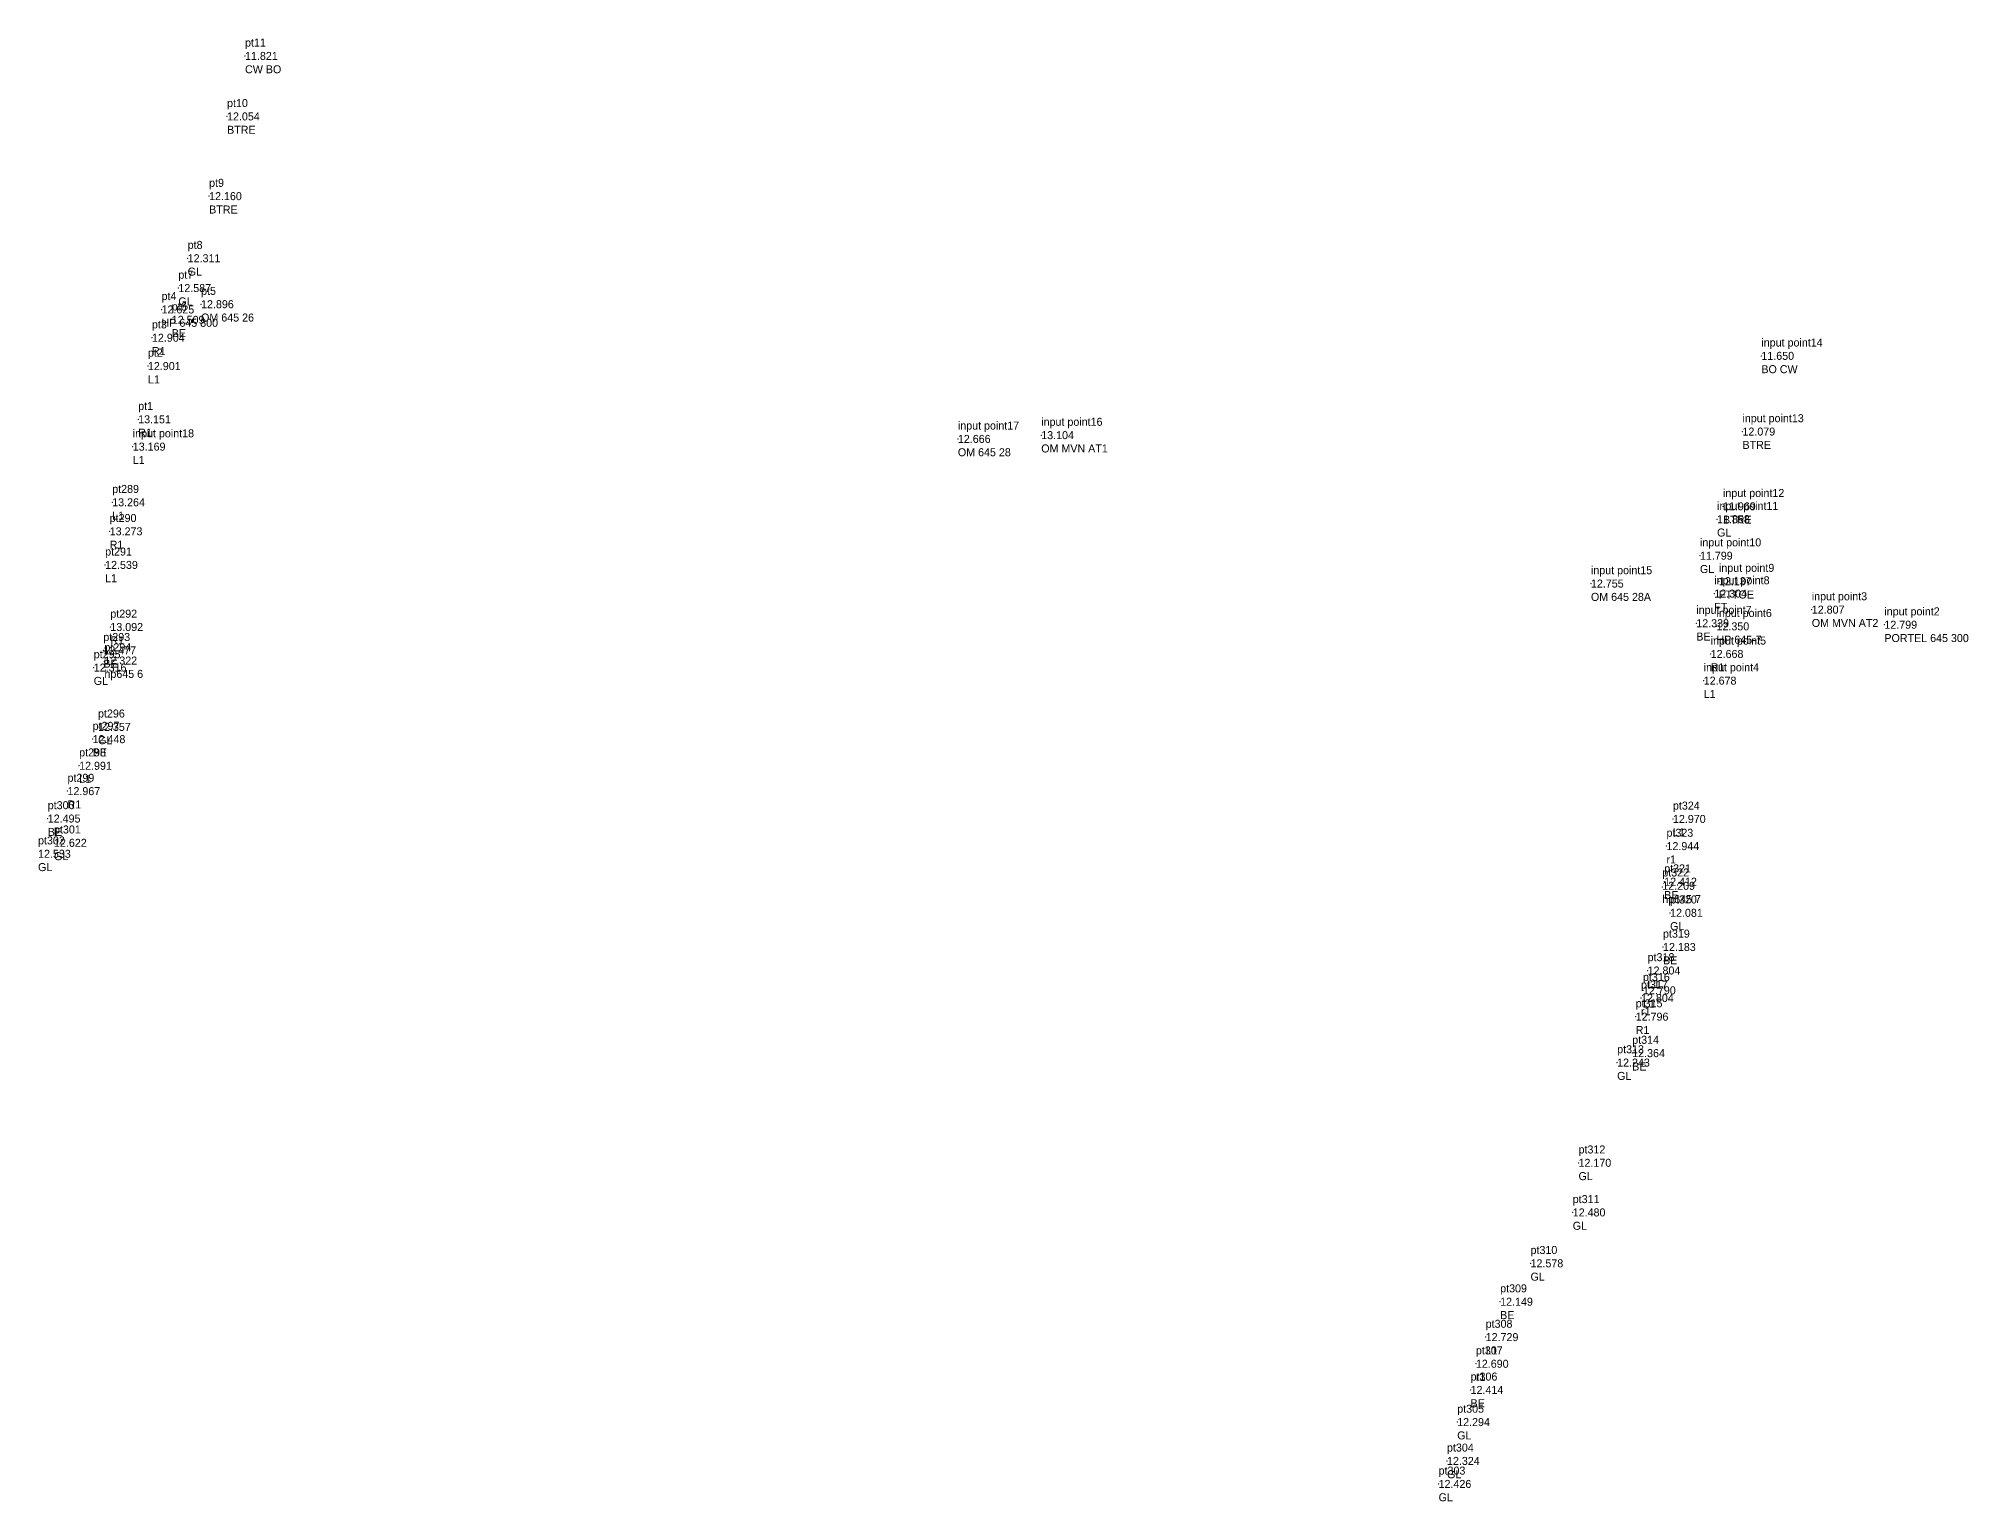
# Model space of a CAD drawing. Header units: metres. Extents: x 178081 to 737303, y 964681 to 975566.
# Drawn here: x 179162.1 to 179282.7, y 975272.8 to 975364.2 of the extents above; entities that cross this region are included whole.
import ezdxf

# ---------------------------------------------------------------- set-up
doc = ezdxf.new("R2010")
doc.units = ezdxf.units.M
doc.header["$MEASUREMENT"] = 0
doc.layers.add('SurveyPoint', color=4, linetype='Continuous', lineweight=0, true_color=0x00fffe)
doc.styles.get("Standard").update_dxf_attribs({"font": '', "height": 2.5})
doc.styles.get('Standard').set_extended_font_data('txt')

msp = doc.modelspace()

# ---------------------------------------------------------------- linework, layer by layer
at = {"layer": 'SurveyPoint'}
for p in [(179175.046, 975363.063, 11.821), (179173.923, 975359.289, 12.054), (179172.8, 975354.306, 12.16), (179171.461, 975350.423, 12.311), (179170.879, 975348.561, 12.587), (179169.827, 975347.224, 12.625), (179172.298, 975347.552, 12.896), (179170.466, 975346.581, 12.509), (179169.228, 975345.46, 12.904), (179168.977, 975343.69, 12.901), (179269.811, 975344.325, 11.65), (179168.367, 975340.363, 13.151), (179168.029, 975338.656, 13.169), (179219.595, 975339.135, 12.666), (179224.805, 975339.371, 13.104), (179268.629, 975339.598, 12.079), (179166.744, 975335.179, 13.264), (179267.414, 975334.926, 11.969), (179267.042, 975334.12, 11.858), (179166.587, 975333.364, 13.273), (179166.302, 975331.267, 12.539), (179265.973, 975331.838, 11.799), (179259.16, 975330.098, 12.755), (179267.16, 975330.246, 12.137), (179266.867, 975329.474, 12.304), (179265.744, 975327.621, 12.339), (179272.962, 975328.469, 12.807), (179166.628, 975327.386, 13.092), (179267.007, 975327.424, 12.35), (179277.498, 975327.526, 12.799), (179166.191, 975325.928, 12.477), (179166.258, 975325.214, 12.322), (179266.645, 975325.704, 12.668), (179165.591, 975324.848, 12.316), (179266.208, 975324.035, 12.678), (179165.521, 975320.379, 12.448), (179165.858, 975321.143, 12.357), (179164.678, 975318.717, 12.991), (179163.95, 975317.132, 12.967), (179162.716, 975315.419, 12.495), (179264.285, 975315.394, 12.97), (179163.107, 975313.899, 12.622), (179263.88, 975313.697, 12.944), (179263.618, 975311.14, 12.209), (179263.737, 975311.471, 12.412), (179264.106, 975309.525, 12.081), (179263.664, 975307.393, 12.183), (179262.702, 975305.924, 12.804), (179262.413, 975304.685, 12.79), (179262.291, 975304.207, 12.804), (179261.957, 975303.041, 12.796), (179260.797, 975300.168, 12.243), (179261.738, 975300.76, 12.364), (179258.384, 975293.907, 12.17), (179258.021, 975290.805, 12.48), (179255.385, 975287.625, 12.578), (179253.486, 975285.23, 12.149), (179252.581, 975283.019, 12.729), (179251.97, 975281.354, 12.69), (179251.638, 975279.719, 12.414), (179250.802, 975277.707, 12.294), (179250.164, 975275.28, 12.324), (179249.639, 975273.841, 12.426)]:
    msp.add_point(p, dxfattribs=at)

# ---------------------------------------------------------------- texts
at = {"layer": 'SurveyPoint', "color": 7, "char_height": 0.5, "attachment_point": 4}
for s, insert, width in [('pt11\\P11.821\\PCW BO', (179175.046, 975363.063, 11.821), 3), ('pt10\\P12.054\\PBTRE', (179173.923, 975359.289, 12.054), 3), ('pt9\\P12.160\\PBTRE', (179172.8, 975354.306, 12.16), 3), ('pt8\\P12.311\\PGL', (179171.461, 975350.423, 12.311), 3), ('pt7\\P12.587\\PGL', (179170.879, 975348.561, 12.587), 3), ('pt4\\P12.625\\PHP 645 800', (179169.827, 975347.224, 12.625), 5.5), ('pt5\\P12.896\\POM 645 26', (179172.298, 975347.552, 12.896), 5), ('pt6\\P12.509\\PBE', (179170.466, 975346.581, 12.509), 3), ('pt3\\P12.904\\PR1', (179169.228, 975345.46, 12.904), 3), ('pt2\\P12.901\\PL1', (179168.977, 975343.69, 12.901), 3), ('input point14\\P11.650\\PBO CW', (179269.811, 975344.325, 11.65), 7), ('pt1\\P13.151\\PR1', (179168.367, 975340.363, 13.151), 3), ('input point18\\P13.169\\PL1', (179168.029, 975338.656, 13.169), 7), ('input point17\\P12.666\\POM 645 28', (179219.595, 975339.135, 12.666), 7), ('input point16\\P13.104\\POM MVN AT1', (179224.805, 975339.371, 13.104), 7), ('input point13\\P12.079\\PBTRE', (179268.629, 975339.598, 12.079), 7), ('pt289\\P13.264\\PL1', (179166.744, 975335.179, 13.264), 3), ('input point12\\P11.969\\PBTRE', (179267.414, 975334.926, 11.969), 7), ('input point11\\P11.858\\PGL', (179267.042, 975334.12, 11.858), 7), ('pt290\\P13.273\\PR1', (179166.587, 975333.364, 13.273), 3), ('input point10\\P11.799\\PGL', (179265.973, 975331.838, 11.799), 7), ('pt291\\P12.539\\PL1', (179166.302, 975331.267, 12.539), 3), ('input point15\\P12.755\\POM 645 28A', (179259.16, 975330.098, 12.755), 7), ('input point9\\P12.137\\PFTTOE', (179267.16, 975330.246, 12.137), 6.5), ('input point8\\P12.304\\PFT', (179266.867, 975329.474, 12.304), 6.5), ('input point3\\P12.807\\POM MVN AT2', (179272.962, 975328.469, 12.807), 6.5), ('pt292\\P13.092\\PR1', (179166.628, 975327.386, 13.092), 3), ('input point7\\P12.339\\PBE', (179265.744, 975327.621, 12.339), 6.5), ('input point6\\P12.350\\PHP 645-7', (179267.007, 975327.424, 12.35), 6.5), ('input point2\\P12.799\\PPORTEL 645 300', (179277.498, 975327.526, 12.799), 7.5), ('pt293\\P12.477\\PBE', (179166.191, 975325.928, 12.477), 3), ('pt294\\P12.322\\Php645 6', (179166.258, 975325.214, 12.322), 4), ('input point5\\P12.668\\PR1', (179266.645, 975325.704, 12.668), 6.5), ('pt295\\P12.316\\PGL', (179165.591, 975324.848, 12.316), 3), ('input point4\\P12.678\\PL1', (179266.208, 975324.035, 12.678), 6.5), ('pt296\\P12.357\\PGL', (179165.858, 975321.143, 12.357), 3), ('pt297\\P12.448\\PBE', (179165.521, 975320.379, 12.448), 3), ('pt298\\P12.991\\PL1', (179164.678, 975318.717, 12.991), 3), ('pt299\\P12.967\\PR1', (179163.95, 975317.132, 12.967), 3), ('pt300\\P12.495\\PBE', (179162.716, 975315.419, 12.495), 3), ('pt324\\P12.970\\PL1', (179264.285, 975315.394, 12.97), 3), ('pt302\\P12.533\\PGL', (179162.11, 975313.214, 12.533), 3), ('pt301\\P12.622\\PGL', (179163.107, 975313.899, 12.622), 3), ('pt323\\P12.944\\Pr1', (179263.88, 975313.697, 12.944), 3), ('pt322\\P12.209\\Php645 7', (179263.618, 975311.14, 12.209), 4), ('pt321\\P12.412\\PBE', (179263.737, 975311.471, 12.412), 3), ('pt320\\P12.081\\PGL', (179264.106, 975309.525, 12.081), 3), ('pt319\\P12.183\\PBE', (179263.664, 975307.393, 12.183), 3), ('pt318\\P12.804\\PL1', (179262.702, 975305.924, 12.804), 3), ('pt317\\P12.804\\Pr1', (179262.291, 975304.207, 12.804), 3), ('pt316\\P12.790\\PL1', (179262.413, 975304.685, 12.79), 3), ('pt315\\P12.796\\PR1', (179261.957, 975303.041, 12.796), 3), ('pt313\\P12.243\\PGL', (179260.797, 975300.168, 12.243), 3), ('pt314\\P12.364\\PBE', (179261.738, 975300.76, 12.364), 3), ('pt312\\P12.170\\PGL', (179258.384, 975293.907, 12.17), 3), ('pt311\\P12.480\\PGL', (179258.021, 975290.805, 12.48), 3), ('pt310\\P12.578\\PGL', (179255.385, 975287.625, 12.578), 3), ('pt309\\P12.149\\PBE', (179253.486, 975285.23, 12.149), 3), ('pt308\\P12.729\\PL1', (179252.581, 975283.019, 12.729), 3), ('pt307\\P12.690\\Pr1', (179251.97, 975281.354, 12.69), 3), ('pt306\\P12.414\\PBE', (179251.638, 975279.719, 12.414), 3), ('pt305\\P12.294\\PGL', (179250.802, 975277.707, 12.294), 3), ('pt304\\P12.324\\PGL', (179250.164, 975275.28, 12.324), 3), ('pt303\\P12.426\\PGL', (179249.639, 975273.841, 12.426), 3)]:
    msp.add_mtext(s, dxfattribs=dict(at, insert=insert, width=width))

doc.saveas('drawing.dxf')
